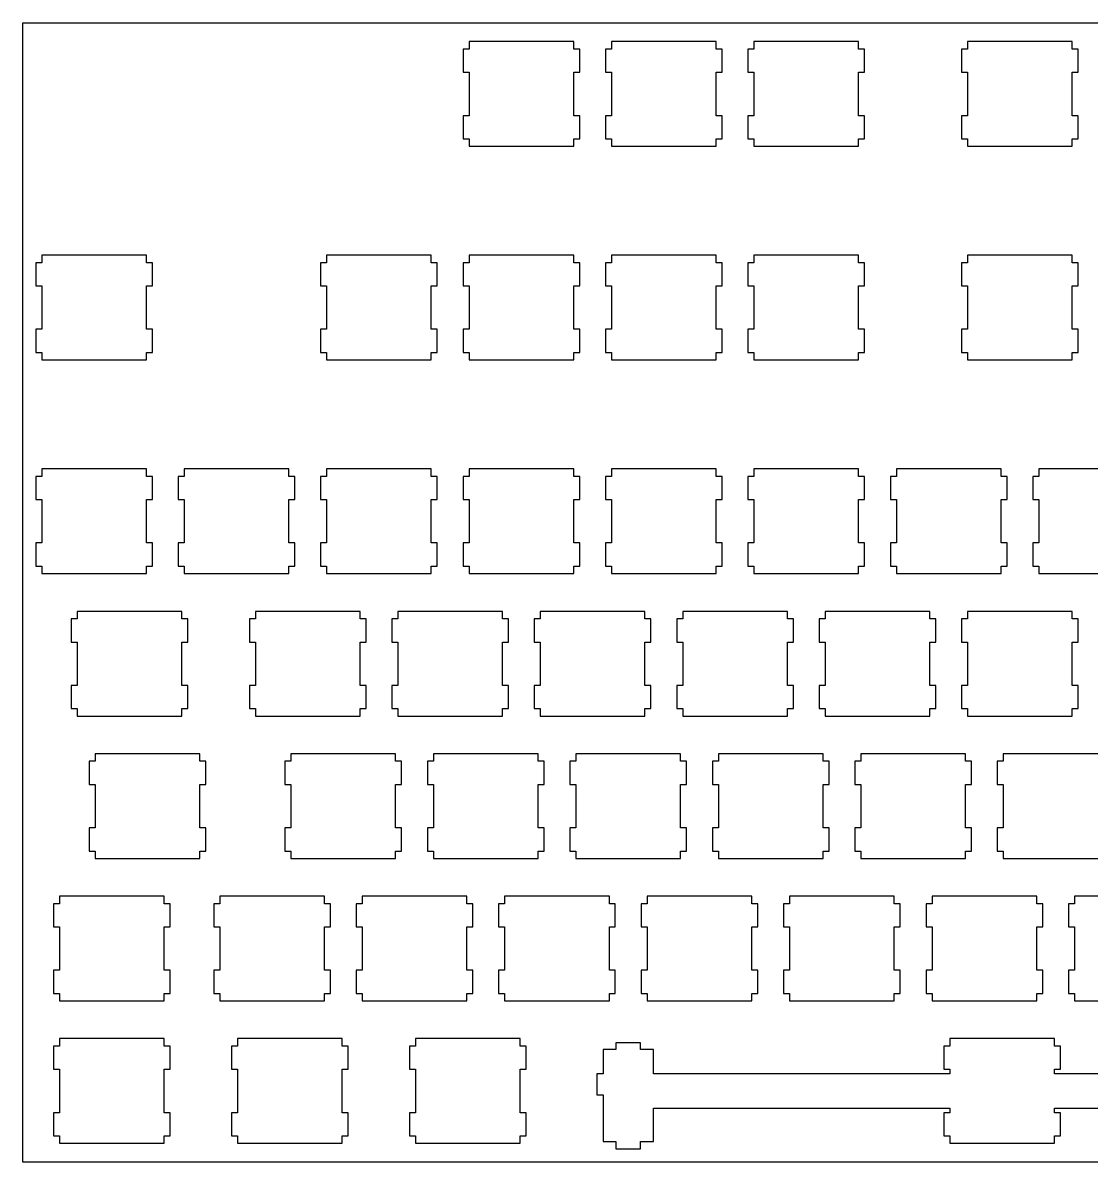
# Model space of a CAD drawing. Extents: x 0 to 429, y 0 to 153.
# Drawn here: x 0.1 to 143, y 0.3 to 152.7 of the extents above; entities that cross this region are included whole.
import ezdxf

# ---------------------------------------------------------------- set-up
doc = ezdxf.new("R2010")
doc.units = 0
doc.layers.get('0').update_dxf_attribs({"linetype": 'CONTINUOUS'})

msp = doc.modelspace()

# ---------------------------------------------------------------- linework, layer by layer
at = {"color": 0}
for p, q in [((0.09508, 152.658), (428.72, 152.658)), ((0.09508, 0.25769), (0.09508, 152.658)), ((59.7697, 150.133), (59.7697, 149.133)), ((73.769, 150.133), (59.7697, 150.133)), ((73.769, 149.133), (73.769, 150.133)), ((78.8197, 150.133), (78.8197, 149.133)), ((92.819, 150.133), (78.8197, 150.133)), ((92.819, 149.133), (92.819, 150.133)), ((97.8697, 150.133), (97.8697, 149.133)), ((111.869, 150.133), (97.8697, 150.133)), ((111.869, 149.133), (111.869, 150.133)), ((126.445, 150.133), (126.445, 149.133)), ((140.444, 150.133), (126.445, 150.133)), ((140.444, 149.133), (140.444, 150.133)), ((59.7697, 149.133), (58.9689, 149.133)), ((58.9689, 149.133), (58.9689, 146.033)), ((74.5698, 149.133), (73.769, 149.133)), ((74.5698, 146.033), (74.5698, 149.133)), ((78.8197, 149.133), (78.0189, 149.133)), ((78.0189, 149.133), (78.0189, 146.033)), ((93.6198, 149.133), (92.819, 149.133)), ((93.6198, 146.033), (93.6198, 149.133)), ((97.8697, 149.133), (97.0689, 149.133)), ((97.0689, 149.133), (97.0689, 146.033)), ((112.67, 149.133), (111.869, 149.133)), ((112.67, 146.033), (112.67, 149.133)), ((126.445, 149.133), (125.644, 149.133)), ((125.644, 149.133), (125.644, 146.033)), ((141.245, 149.133), (140.444, 149.133)), ((141.245, 146.033), (141.245, 149.133)), ((58.9689, 146.033), (59.7697, 146.033)), ((59.7697, 146.033), (59.7697, 140.233)), ((73.769, 140.233), (73.769, 146.033)), ((73.769, 146.033), (74.5698, 146.033)), ((78.0189, 146.033), (78.8197, 146.033)), ((78.8197, 146.033), (78.8197, 140.233)), ((92.819, 140.233), (92.819, 146.033)), ((92.819, 146.033), (93.6198, 146.033)), ((97.0689, 146.033), (97.8697, 146.033)), ((97.8697, 146.033), (97.8697, 140.233)), ((111.869, 140.233), (111.869, 146.033)), ((111.869, 146.033), (112.67, 146.033)), ((125.644, 146.033), (126.445, 146.033)), ((126.445, 146.033), (126.445, 140.233)), ((140.444, 140.233), (140.444, 146.033)), ((140.444, 146.033), (141.245, 146.033)), ((59.7697, 140.233), (58.9689, 140.233)), ((58.9689, 140.233), (58.9689, 137.133)), ((74.5698, 140.233), (73.769, 140.233)), ((74.5698, 137.133), (74.5698, 140.233)), ((78.8197, 140.233), (78.0189, 140.233)), ((78.0189, 140.233), (78.0189, 137.133)), ((93.6198, 140.233), (92.819, 140.233)), ((93.6198, 137.133), (93.6198, 140.233)), ((97.8697, 140.233), (97.0689, 140.233)), ((97.0689, 140.233), (97.0689, 137.133)), ((112.67, 140.233), (111.869, 140.233)), ((112.67, 137.133), (112.67, 140.233)), ((126.445, 140.233), (125.644, 140.233)), ((125.644, 140.233), (125.644, 137.133)), ((141.245, 140.233), (140.444, 140.233)), ((141.245, 137.133), (141.245, 140.233)), ((58.9689, 137.133), (59.7697, 137.133)), ((59.7697, 137.133), (59.7697, 136.134)), ((59.7697, 136.134), (73.769, 136.134)), ((73.769, 136.134), (73.769, 137.133)), ((73.769, 137.133), (74.5698, 137.133)), ((78.0189, 137.133), (78.8197, 137.133)), ((78.8197, 137.133), (78.8197, 136.134)), ((78.8197, 136.134), (92.819, 136.134)), ((92.819, 136.134), (92.819, 137.133)), ((92.819, 137.133), (93.6198, 137.133)), ((97.0689, 137.133), (97.8697, 137.133)), ((97.8697, 137.133), (97.8697, 136.134)), ((97.8697, 136.134), (111.869, 136.134)), ((111.869, 136.134), (111.869, 137.133)), ((111.869, 137.133), (112.67, 137.133)), ((125.644, 137.133), (126.445, 137.133)), ((126.445, 137.133), (126.445, 136.134)), ((126.445, 136.134), (140.444, 136.134)), ((140.444, 136.134), (140.444, 137.133)), ((140.444, 137.133), (141.245, 137.133)), ((2.61965, 120.558), (1.81901, 120.558)), ((1.81901, 120.558), (1.81901, 117.458)), ((2.61965, 121.558), (2.61965, 120.558)), ((16.6192, 121.558), (2.61965, 121.558)), ((16.6192, 120.558), (16.6192, 121.558)), ((17.4198, 120.558), (16.6192, 120.558)), ((17.4198, 117.458), (17.4198, 120.558)), ((40.7197, 120.558), (39.9189, 120.558)), ((39.9189, 120.558), (39.9189, 117.458)), ((40.7197, 121.558), (40.7197, 120.558)), ((54.719, 121.558), (40.7197, 121.558)), ((54.719, 120.558), (54.719, 121.558)), ((55.5198, 120.558), (54.719, 120.558)), ((55.5198, 117.458), (55.5198, 120.558)), ((59.7697, 120.558), (58.9689, 120.558)), ((58.9689, 120.558), (58.9689, 117.458)), ((59.7697, 121.558), (59.7697, 120.558)), ((73.769, 121.558), (59.7697, 121.558)), ((73.769, 120.558), (73.769, 121.558)), ((74.5698, 120.558), (73.769, 120.558)), ((74.5698, 117.458), (74.5698, 120.558)), ((78.8197, 120.558), (78.0189, 120.558)), ((78.0189, 120.558), (78.0189, 117.458)), ((78.8197, 121.558), (78.8197, 120.558)), ((92.819, 121.558), (78.8197, 121.558)), ((92.819, 120.558), (92.819, 121.558)), ((93.6184, 120.558), (92.819, 120.558)), ((93.6184, 117.458), (93.6184, 120.558)), ((97.8683, 120.558), (97.0689, 120.558)), ((97.0689, 120.558), (97.0689, 117.458)), ((97.8683, 121.558), (97.8683, 120.558)), ((111.869, 121.558), (97.8683, 121.558)), ((111.869, 120.558), (111.869, 121.558)), ((112.668, 120.558), (111.869, 120.558)), ((112.668, 117.458), (112.668, 120.558)), ((126.445, 120.558), (125.644, 120.558)), ((125.644, 120.558), (125.644, 117.458)), ((126.445, 121.558), (126.445, 120.558)), ((140.444, 121.558), (126.445, 121.558)), ((140.444, 120.558), (140.444, 121.558)), ((141.245, 120.558), (140.444, 120.558)), ((141.245, 117.458), (141.245, 120.558)), ((1.81901, 117.458), (2.61965, 117.458)), ((2.61965, 117.458), (2.61965, 111.658)), ((16.6192, 111.658), (16.6192, 117.458)), ((16.6192, 117.458), (17.4198, 117.458)), ((39.9189, 117.458), (40.7197, 117.458)), ((40.7197, 117.458), (40.7197, 111.658)), ((54.719, 111.658), (54.719, 117.458)), ((54.719, 117.458), (55.5198, 117.458)), ((58.9689, 117.458), (59.7697, 117.458)), ((59.7697, 117.458), (59.7697, 111.658)), ((73.769, 111.658), (73.769, 117.458)), ((73.769, 117.458), (74.5698, 117.458)), ((78.0189, 117.458), (78.8197, 117.458)), ((78.8197, 117.458), (78.8197, 111.658)), ((92.819, 111.658), (92.819, 117.458)), ((92.819, 117.458), (93.6184, 117.458)), ((97.0689, 117.458), (97.8683, 117.458)), ((97.8683, 117.458), (97.8683, 111.658)), ((111.869, 111.658), (111.869, 117.458)), ((111.869, 117.458), (112.668, 117.458)), ((125.644, 117.458), (126.445, 117.458)), ((126.445, 117.458), (126.445, 111.658)), ((140.444, 111.658), (140.444, 117.458)), ((140.444, 117.458), (141.245, 117.458)), ((2.61965, 111.658), (1.81901, 111.658)), ((1.81901, 111.658), (1.81901, 108.558)), ((17.4198, 111.658), (16.6192, 111.658)), ((17.4198, 108.558), (17.4198, 111.658)), ((40.7197, 111.658), (39.9189, 111.658)), ((39.9189, 111.658), (39.9189, 108.558)), ((55.5198, 111.658), (54.719, 111.658)), ((55.5198, 108.558), (55.5198, 111.658)), ((59.7697, 111.658), (58.9689, 111.658)), ((58.9689, 111.658), (58.9689, 108.558)), ((74.5698, 111.658), (73.769, 111.658)), ((74.5698, 108.558), (74.5698, 111.658)), ((78.8197, 111.658), (78.0189, 111.658)), ((78.0189, 111.658), (78.0189, 108.558)), ((93.6184, 111.658), (92.819, 111.658)), ((93.6184, 108.558), (93.6184, 111.658)), ((97.8683, 111.658), (97.0689, 111.658)), ((97.0689, 111.658), (97.0689, 108.558)), ((112.668, 111.658), (111.869, 111.658)), ((112.668, 108.558), (112.668, 111.658)), ((126.445, 111.658), (125.644, 111.658)), ((125.644, 111.658), (125.644, 108.558)), ((141.245, 111.658), (140.444, 111.658)), ((141.245, 108.558), (141.245, 111.658)), ((1.81901, 108.558), (2.61965, 108.558)), ((2.61965, 108.558), (2.61965, 107.559)), ((16.6192, 107.559), (16.6192, 108.558)), ((16.6192, 108.558), (17.4198, 108.558)), ((39.9189, 108.558), (40.7197, 108.558)), ((40.7197, 108.558), (40.7197, 107.559)), ((54.719, 107.559), (54.719, 108.558)), ((54.719, 108.558), (55.5198, 108.558)), ((58.9689, 108.558), (59.7697, 108.558)), ((59.7697, 108.558), (59.7697, 107.559)), ((73.769, 107.559), (73.769, 108.558)), ((73.769, 108.558), (74.5698, 108.558)), ((78.0189, 108.558), (78.8197, 108.558)), ((78.8197, 108.558), (78.8197, 107.559)), ((92.819, 107.559), (92.819, 108.558)), ((92.819, 108.558), (93.6184, 108.558)), ((97.0689, 108.558), (97.8683, 108.558)), ((97.8683, 108.558), (97.8683, 107.559)), ((111.869, 107.559), (111.869, 108.558)), ((111.869, 108.558), (112.668, 108.558)), ((125.644, 108.558), (126.445, 108.558)), ((126.445, 108.558), (126.445, 107.559)), ((140.444, 107.559), (140.444, 108.558)), ((140.444, 108.558), (141.245, 108.558)), ((2.61965, 107.559), (16.6192, 107.559)), ((40.7197, 107.559), (54.719, 107.559)), ((59.7697, 107.559), (73.769, 107.559)), ((78.8197, 107.559), (92.819, 107.559)), ((97.8683, 107.559), (111.869, 107.559)), ((126.445, 107.559), (140.444, 107.559)), ((2.61965, 92.9831), (2.61965, 91.9826)), ((16.6192, 92.9831), (2.61965, 92.9831)), ((16.6192, 91.9826), (16.6192, 92.9831)), ((21.6697, 92.9831), (21.6697, 91.9826)), ((35.669, 92.9831), (21.6697, 92.9831)), ((35.669, 91.9826), (35.669, 92.9831)), ((40.7197, 92.9831), (40.7197, 91.9826)), ((54.719, 92.9831), (40.7197, 92.9831)), ((54.719, 91.9826), (54.719, 92.9831)), ((59.7697, 92.9831), (59.7697, 91.9826)), ((73.769, 92.9831), (59.7697, 92.9831)), ((73.769, 91.9826), (73.769, 92.9831)), ((78.8197, 92.9831), (78.8197, 91.9826)), ((92.819, 92.9831), (78.8197, 92.9831)), ((92.819, 91.9826), (92.819, 92.9831)), ((97.8683, 92.9831), (97.8683, 91.9826)), ((111.869, 92.9831), (97.8683, 92.9831)), ((111.869, 91.9826), (111.869, 92.9831)), ((116.918, 92.9831), (116.918, 91.9826)), ((130.919, 92.9831), (116.918, 92.9831)), ((130.919, 91.9826), (130.919, 92.9831)), ((135.97, 92.9831), (135.97, 91.9826)), ((149.969, 92.9831), (135.97, 92.9831)), ((2.61965, 91.9826), (1.81901, 91.9826)), ((1.81901, 91.9826), (1.81901, 88.8834)), ((17.4198, 91.9826), (16.6192, 91.9826)), ((17.4198, 88.8834), (17.4198, 91.9826)), ((21.6697, 91.9826), (20.869, 91.9826)), ((20.869, 91.9826), (20.869, 88.8834)), ((36.4698, 91.9826), (35.669, 91.9826)), ((36.4698, 88.8834), (36.4698, 91.9826)), ((40.7197, 91.9826), (39.9189, 91.9826)), ((39.9189, 91.9826), (39.9189, 88.8834)), ((55.5198, 91.9826), (54.719, 91.9826)), ((55.5198, 88.8834), (55.5198, 91.9826)), ((59.7697, 91.9826), (58.9689, 91.9826)), ((58.9689, 91.9826), (58.9689, 88.8834)), ((74.5698, 91.9826), (73.769, 91.9826)), ((74.5698, 88.8834), (74.5698, 91.9826)), ((78.8197, 91.9826), (78.0189, 91.9826)), ((78.0189, 91.9826), (78.0189, 88.8834)), ((93.6184, 91.9826), (92.819, 91.9826)), ((93.6184, 88.8834), (93.6184, 91.9826)), ((97.8683, 91.9826), (97.0689, 91.9826)), ((97.0689, 91.9826), (97.0689, 88.8834)), ((112.668, 91.9826), (111.869, 91.9826)), ((112.668, 88.8834), (112.668, 91.9826)), ((116.918, 91.9826), (116.119, 91.9826)), ((116.119, 91.9826), (116.119, 88.8834)), ((131.72, 91.9826), (130.919, 91.9826)), ((131.72, 88.8834), (131.72, 91.9826)), ((135.97, 91.9826), (135.169, 91.9826)), ((135.169, 91.9826), (135.169, 88.8834)), ((1.81901, 88.8834), (2.61965, 88.8834)), ((2.61965, 88.8834), (2.61965, 83.0834)), ((16.6192, 83.0834), (16.6192, 88.8834)), ((16.6192, 88.8834), (17.4198, 88.8834)), ((20.869, 88.8834), (21.6697, 88.8834)), ((21.6697, 88.8834), (21.6697, 83.0834)), ((35.669, 83.0834), (35.669, 88.8834)), ((35.669, 88.8834), (36.4698, 88.8834)), ((39.9189, 88.8834), (40.7197, 88.8834)), ((40.7197, 88.8834), (40.7197, 83.0834)), ((54.719, 83.0834), (54.719, 88.8834)), ((54.719, 88.8834), (55.5198, 88.8834)), ((58.9689, 88.8834), (59.7697, 88.8834)), ((59.7697, 88.8834), (59.7697, 83.0834)), ((73.769, 83.0834), (73.769, 88.8834)), ((73.769, 88.8834), (74.5698, 88.8834)), ((78.0189, 88.8834), (78.8197, 88.8834)), ((78.8197, 88.8834), (78.8197, 83.0834)), ((92.819, 83.0834), (92.819, 88.8834)), ((92.819, 88.8834), (93.6184, 88.8834)), ((97.0689, 88.8834), (97.8683, 88.8834)), ((97.8683, 88.8834), (97.8683, 83.0834)), ((111.869, 83.0834), (111.869, 88.8834)), ((111.869, 88.8834), (112.668, 88.8834)), ((116.119, 88.8834), (116.918, 88.8834)), ((116.918, 88.8834), (116.918, 83.0834)), ((130.919, 83.0834), (130.919, 88.8834)), ((130.919, 88.8834), (131.72, 88.8834)), ((135.169, 88.8834), (135.97, 88.8834)), ((135.97, 88.8834), (135.97, 83.0834)), ((2.61965, 83.0834), (1.81901, 83.0834)), ((1.81901, 83.0834), (1.81901, 79.9828)), ((17.4198, 83.0834), (16.6192, 83.0834)), ((17.4198, 79.9828), (17.4198, 83.0834)), ((21.6697, 83.0834), (20.869, 83.0834)), ((20.869, 83.0834), (20.869, 79.9828)), ((36.4698, 83.0834), (35.669, 83.0834)), ((36.4698, 79.9828), (36.4698, 83.0834)), ((40.7197, 83.0834), (39.9189, 83.0834)), ((39.9189, 83.0834), (39.9189, 79.9828)), ((55.5198, 83.0834), (54.719, 83.0834)), ((55.5198, 79.9828), (55.5198, 83.0834)), ((59.7697, 83.0834), (58.9689, 83.0834)), ((58.9689, 83.0834), (58.9689, 79.9828)), ((74.5698, 83.0834), (73.769, 83.0834)), ((74.5698, 79.9828), (74.5698, 83.0834)), ((78.8197, 83.0834), (78.0189, 83.0834)), ((78.0189, 83.0834), (78.0189, 79.9828)), ((93.6184, 83.0834), (92.819, 83.0834)), ((93.6184, 79.9828), (93.6184, 83.0834)), ((97.8683, 83.0834), (97.0689, 83.0834)), ((97.0689, 83.0834), (97.0689, 79.9828)), ((112.668, 83.0834), (111.869, 83.0834)), ((112.668, 79.9828), (112.668, 83.0834)), ((116.918, 83.0834), (116.119, 83.0834)), ((116.119, 83.0834), (116.119, 79.9828)), ((131.72, 83.0834), (130.919, 83.0834)), ((131.72, 79.9828), (131.72, 83.0834)), ((135.97, 83.0834), (135.169, 83.0834)), ((135.169, 83.0834), (135.169, 79.9828)), ((1.81901, 79.9828), (2.61965, 79.9828)), ((2.61965, 79.9828), (2.61965, 78.9838)), ((16.6192, 78.9838), (16.6192, 79.9828)), ((16.6192, 79.9828), (17.4198, 79.9828)), ((20.869, 79.9828), (21.6697, 79.9828)), ((21.6697, 79.9828), (21.6697, 78.9838)), ((35.669, 78.9838), (35.669, 79.9828)), ((35.669, 79.9828), (36.4698, 79.9828)), ((39.9189, 79.9828), (40.7197, 79.9828)), ((40.7197, 79.9828), (40.7197, 78.9838)), ((54.719, 78.9838), (54.719, 79.9828)), ((54.719, 79.9828), (55.5198, 79.9828)), ((58.9689, 79.9828), (59.7697, 79.9828)), ((59.7697, 79.9828), (59.7697, 78.9838)), ((73.769, 78.9838), (73.769, 79.9828)), ((73.769, 79.9828), (74.5698, 79.9828)), ((78.0189, 79.9828), (78.8197, 79.9828)), ((78.8197, 79.9828), (78.8197, 78.9838)), ((92.819, 78.9838), (92.819, 79.9828)), ((92.819, 79.9828), (93.6184, 79.9828)), ((97.0689, 79.9828), (97.8683, 79.9828)), ((97.8683, 79.9828), (97.8683, 78.9838)), ((111.869, 78.9838), (111.869, 79.9828)), ((111.869, 79.9828), (112.668, 79.9828)), ((116.119, 79.9828), (116.918, 79.9828)), ((116.918, 79.9828), (116.918, 78.9838)), ((130.919, 78.9838), (130.919, 79.9828)), ((130.919, 79.9828), (131.72, 79.9828)), ((135.169, 79.9828), (135.97, 79.9828)), ((135.97, 79.9828), (135.97, 78.9838)), ((2.61965, 78.9838), (16.6192, 78.9838)), ((21.6697, 78.9838), (35.669, 78.9838)), ((40.7197, 78.9838), (54.719, 78.9838)), ((59.7697, 78.9838), (73.769, 78.9838)), ((78.8197, 78.9838), (92.819, 78.9838)), ((97.8683, 78.9838), (111.869, 78.9838)), ((116.918, 78.9838), (130.919, 78.9838)), ((135.97, 78.9838), (149.969, 78.9838)), ((7.38216, 73.9331), (7.38216, 72.9326)), ((21.3817, 73.9331), (7.38216, 73.9331)), ((21.3817, 72.9326), (21.3817, 73.9331)), ((31.1947, 73.9331), (31.1947, 72.9326)), ((45.194, 73.9331), (31.1947, 73.9331)), ((45.194, 72.9326), (45.194, 73.9331)), ((50.2447, 73.9331), (50.2447, 72.9326)), ((64.244, 73.9331), (50.2447, 73.9331)), ((64.244, 72.9326), (64.244, 73.9331)), ((69.2947, 73.9331), (69.2947, 72.9326)), ((83.294, 73.9331), (69.2947, 73.9331)), ((83.294, 72.9326), (83.294, 73.9331)), ((88.3447, 73.9331), (88.3447, 72.9326)), ((102.344, 73.9331), (88.3447, 73.9331)), ((102.344, 72.9326), (102.344, 73.9331)), ((107.395, 73.9331), (107.395, 72.9326)), ((121.394, 73.9331), (107.395, 73.9331)), ((121.394, 72.9326), (121.394, 73.9331)), ((126.445, 73.9331), (126.445, 72.9326)), ((140.444, 73.9331), (126.445, 73.9331)), ((140.444, 72.9326), (140.444, 73.9331)), ((7.38216, 72.9326), (6.58153, 72.9326)), ((6.58153, 72.9326), (6.58153, 69.8334)), ((22.1809, 72.9326), (21.3817, 72.9326)), ((22.1809, 69.8334), (22.1809, 72.9326)), ((31.1947, 72.9326), (30.394, 72.9326)), ((30.394, 72.9326), (30.394, 69.8334)), ((45.9948, 72.9326), (45.194, 72.9326)), ((45.9948, 69.8334), (45.9948, 72.9326)), ((50.2447, 72.9326), (49.4439, 72.9326)), ((49.4439, 72.9326), (49.4439, 69.8334)), ((65.0448, 72.9326), (64.244, 72.9326)), ((65.0448, 69.8334), (65.0448, 72.9326)), ((69.2947, 72.9326), (68.4939, 72.9326)), ((68.4939, 72.9326), (68.4939, 69.8334)), ((84.0948, 72.9326), (83.294, 72.9326)), ((84.0948, 69.8334), (84.0948, 72.9326)), ((88.3447, 72.9326), (87.5439, 72.9326)), ((87.5439, 72.9326), (87.5439, 69.8334)), ((103.145, 72.9326), (102.344, 72.9326)), ((103.145, 69.8334), (103.145, 72.9326)), ((107.395, 72.9326), (106.594, 72.9326)), ((106.594, 72.9326), (106.594, 69.8334)), ((122.195, 72.9326), (121.394, 72.9326)), ((122.195, 69.8334), (122.195, 72.9326)), ((126.445, 72.9326), (125.644, 72.9326)), ((125.644, 72.9326), (125.644, 69.8334)), ((141.245, 72.9326), (140.444, 72.9326)), ((141.245, 69.8334), (141.245, 72.9326)), ((6.58153, 69.8334), (7.38216, 69.8334)), ((7.38216, 69.8334), (7.38216, 64.0334)), ((21.3817, 64.0334), (21.3817, 69.8334)), ((21.3817, 69.8334), (22.1809, 69.8334)), ((30.394, 69.8334), (31.1947, 69.8334)), ((31.1947, 69.8334), (31.1947, 64.0334)), ((45.194, 64.0334), (45.194, 69.8334)), ((45.194, 69.8334), (45.9948, 69.8334)), ((49.4439, 69.8334), (50.2447, 69.8334)), ((50.2447, 69.8334), (50.2447, 64.0334)), ((64.244, 64.0334), (64.244, 69.8334)), ((64.244, 69.8334), (65.0448, 69.8334)), ((68.4939, 69.8334), (69.2947, 69.8334)), ((69.2947, 69.8334), (69.2947, 64.0334)), ((83.294, 64.0334), (83.294, 69.8334)), ((83.294, 69.8334), (84.0948, 69.8334)), ((87.5439, 69.8334), (88.3447, 69.8334)), ((88.3447, 69.8334), (88.3447, 64.0334)), ((102.344, 64.0334), (102.344, 69.8334)), ((102.344, 69.8334), (103.145, 69.8334)), ((106.594, 69.8334), (107.395, 69.8334)), ((107.395, 69.8334), (107.395, 64.0334)), ((121.394, 64.0334), (121.394, 69.8334)), ((121.394, 69.8334), (122.195, 69.8334)), ((125.644, 69.8334), (126.445, 69.8334)), ((126.445, 69.8334), (126.445, 64.0334)), ((140.444, 64.0334), (140.444, 69.8334)), ((140.444, 69.8334), (141.245, 69.8334)), ((7.38216, 64.0334), (6.58153, 64.0334)), ((6.58153, 64.0334), (6.58153, 60.9328)), ((22.1809, 64.0334), (21.3817, 64.0334)), ((22.1809, 60.9328), (22.1809, 64.0334)), ((31.1947, 64.0334), (30.394, 64.0334)), ((30.394, 64.0334), (30.394, 60.9328)), ((45.9948, 64.0334), (45.194, 64.0334)), ((45.9948, 60.9328), (45.9948, 64.0334)), ((50.2447, 64.0334), (49.4439, 64.0334)), ((49.4439, 64.0334), (49.4439, 60.9328)), ((65.0448, 64.0334), (64.244, 64.0334)), ((65.0448, 60.9328), (65.0448, 64.0334)), ((69.2947, 64.0334), (68.4939, 64.0334)), ((68.4939, 64.0334), (68.4939, 60.9328)), ((84.0948, 64.0334), (83.294, 64.0334)), ((84.0948, 60.9328), (84.0948, 64.0334)), ((88.3447, 64.0334), (87.5439, 64.0334)), ((87.5439, 64.0334), (87.5439, 60.9328)), ((103.145, 64.0334), (102.344, 64.0334)), ((103.145, 60.9328), (103.145, 64.0334)), ((107.395, 64.0334), (106.594, 64.0334)), ((106.594, 64.0334), (106.594, 60.9328)), ((122.195, 64.0334), (121.394, 64.0334)), ((122.195, 60.9328), (122.195, 64.0334)), ((126.445, 64.0334), (125.644, 64.0334)), ((125.644, 64.0334), (125.644, 60.9328)), ((141.245, 64.0334), (140.444, 64.0334)), ((141.245, 60.9328), (141.245, 64.0334)), ((6.58153, 60.9328), (7.38216, 60.9328)), ((7.38216, 60.9328), (7.38216, 59.9338)), ((7.38216, 59.9338), (21.3817, 59.9338)), ((21.3817, 59.9338), (21.3817, 60.9328)), ((21.3817, 60.9328), (22.1809, 60.9328)), ((30.394, 60.9328), (31.1947, 60.9328)), ((31.1947, 60.9328), (31.1947, 59.9338)), ((31.1947, 59.9338), (45.194, 59.9338)), ((45.194, 59.9338), (45.194, 60.9328)), ((45.194, 60.9328), (45.9948, 60.9328)), ((49.4439, 60.9328), (50.2447, 60.9328)), ((50.2447, 60.9328), (50.2447, 59.9338)), ((50.2447, 59.9338), (64.244, 59.9338)), ((64.244, 59.9338), (64.244, 60.9328)), ((64.244, 60.9328), (65.0448, 60.9328)), ((68.4939, 60.9328), (69.2947, 60.9328)), ((69.2947, 60.9328), (69.2947, 59.9338)), ((69.2947, 59.9338), (83.294, 59.9338)), ((83.294, 59.9338), (83.294, 60.9328)), ((83.294, 60.9328), (84.0948, 60.9328)), ((87.5439, 60.9328), (88.3447, 60.9328)), ((88.3447, 60.9328), (88.3447, 59.9338)), ((88.3447, 59.9338), (102.344, 59.9338)), ((102.344, 59.9338), (102.344, 60.9328)), ((102.344, 60.9328), (103.145, 60.9328)), ((106.594, 60.9328), (107.395, 60.9328)), ((107.395, 60.9328), (107.395, 59.9338)), ((107.395, 59.9338), (121.394, 59.9338)), ((121.394, 59.9338), (121.394, 60.9328)), ((121.394, 60.9328), (122.195, 60.9328)), ((125.644, 60.9328), (126.445, 60.9328)), ((126.445, 60.9328), (126.445, 59.9338)), ((126.445, 59.9338), (140.444, 59.9338)), ((140.444, 59.9338), (140.444, 60.9328)), ((140.444, 60.9328), (141.245, 60.9328)), ((9.76203, 54.8831), (9.76203, 53.8826)), ((23.7629, 54.8831), (9.76203, 54.8831)), ((23.7629, 53.8826), (23.7629, 54.8831)), ((35.9572, 54.8831), (35.9572, 53.8826)), ((49.9565, 54.8831), (35.9572, 54.8831)), ((49.9565, 53.8826), (49.9565, 54.8831)), ((55.0072, 54.8831), (55.0072, 53.8826)), ((69.0065, 54.8831), (55.0072, 54.8831)), ((69.0065, 53.8826), (69.0065, 54.8831)), ((74.0572, 54.8831), (74.0572, 53.8826)), ((88.0565, 54.8831), (74.0572, 54.8831)), ((88.0565, 53.8826), (88.0565, 54.8831)), ((93.1072, 54.8831), (93.1072, 53.8826)), ((107.107, 54.8831), (93.1072, 54.8831)), ((107.107, 53.8826), (107.107, 54.8831)), ((112.157, 54.8831), (112.157, 53.8826)), ((126.157, 54.8831), (112.157, 54.8831)), ((126.157, 53.8826), (126.157, 54.8831)), ((131.207, 54.8831), (131.207, 53.8826)), ((145.207, 54.8831), (131.207, 54.8831)), ((9.76203, 53.8826), (8.96278, 53.8826)), ((8.96278, 53.8826), (8.96278, 50.7834)), ((24.5622, 53.8826), (23.7629, 53.8826)), ((24.5622, 50.7834), (24.5622, 53.8826)), ((35.9572, 53.8826), (35.1565, 53.8826)), ((35.1565, 53.8826), (35.1565, 50.7834)), ((50.7559, 53.8826), (49.9565, 53.8826)), ((50.7559, 50.7834), (50.7559, 53.8826)), ((55.0072, 53.8826), (54.2064, 53.8826)), ((54.2064, 53.8826), (54.2064, 50.7834)), ((69.8059, 53.8826), (69.0065, 53.8826)), ((69.8059, 50.7834), (69.8059, 53.8826)), ((74.0572, 53.8826), (73.2564, 53.8826)), ((73.2564, 53.8826), (73.2564, 50.7834)), ((88.8559, 53.8826), (88.0565, 53.8826)), ((88.8559, 50.7834), (88.8559, 53.8826)), ((93.1072, 53.8826), (92.3064, 53.8826)), ((92.3064, 53.8826), (92.3064, 50.7834)), ((107.906, 53.8826), (107.107, 53.8826)), ((107.906, 50.7834), (107.906, 53.8826)), ((112.157, 53.8826), (111.356, 53.8826)), ((111.356, 53.8826), (111.356, 50.7834)), ((126.956, 53.8826), (126.157, 53.8826)), ((126.956, 50.7834), (126.956, 53.8826)), ((131.207, 53.8826), (130.406, 53.8826)), ((130.406, 53.8826), (130.406, 50.7834)), ((8.96278, 50.7834), (9.76203, 50.7834)), ((9.76203, 50.7834), (9.76203, 44.9834)), ((23.7629, 44.9834), (23.7629, 50.7834)), ((23.7629, 50.7834), (24.5622, 50.7834)), ((35.1565, 50.7834), (35.9572, 50.7834)), ((35.9572, 50.7834), (35.9572, 44.9834)), ((49.9565, 44.9834), (49.9565, 50.7834)), ((49.9565, 50.7834), (50.7559, 50.7834)), ((54.2064, 50.7834), (55.0072, 50.7834)), ((55.0072, 50.7834), (55.0072, 44.9834)), ((69.0065, 44.9834), (69.0065, 50.7834)), ((69.0065, 50.7834), (69.8059, 50.7834)), ((73.2564, 50.7834), (74.0572, 50.7834)), ((74.0572, 50.7834), (74.0572, 44.9834)), ((88.0565, 44.9834), (88.0565, 50.7834)), ((88.0565, 50.7834), (88.8559, 50.7834)), ((92.3064, 50.7834), (93.1072, 50.7834)), ((93.1072, 50.7834), (93.1072, 44.9834)), ((107.107, 44.9834), (107.107, 50.7834)), ((107.107, 50.7834), (107.906, 50.7834)), ((111.356, 50.7834), (112.157, 50.7834)), ((112.157, 50.7834), (112.157, 44.9834)), ((126.157, 44.9834), (126.157, 50.7834)), ((126.157, 50.7834), (126.956, 50.7834)), ((130.406, 50.7834), (131.207, 50.7834)), ((131.207, 50.7834), (131.207, 44.9834)), ((9.76203, 44.9834), (8.96278, 44.9834)), ((8.96278, 44.9834), (8.96278, 41.8828)), ((24.5622, 44.9834), (23.7629, 44.9834)), ((24.5622, 41.8828), (24.5622, 44.9834)), ((35.9572, 44.9834), (35.1565, 44.9834)), ((35.1565, 44.9834), (35.1565, 41.8828)), ((50.7559, 44.9834), (49.9565, 44.9834)), ((50.7559, 41.8828), (50.7559, 44.9834)), ((55.0072, 44.9834), (54.2064, 44.9834)), ((54.2064, 44.9834), (54.2064, 41.8828)), ((69.8059, 44.9834), (69.0065, 44.9834)), ((69.8059, 41.8828), (69.8059, 44.9834)), ((74.0572, 44.9834), (73.2564, 44.9834)), ((73.2564, 44.9834), (73.2564, 41.8828)), ((88.8559, 44.9834), (88.0565, 44.9834)), ((88.8559, 41.8828), (88.8559, 44.9834)), ((93.1072, 44.9834), (92.3064, 44.9834)), ((92.3064, 44.9834), (92.3064, 41.8828)), ((107.906, 44.9834), (107.107, 44.9834)), ((107.906, 41.8828), (107.906, 44.9834)), ((112.157, 44.9834), (111.356, 44.9834)), ((111.356, 44.9834), (111.356, 41.8828)), ((126.956, 44.9834), (126.157, 44.9834)), ((126.956, 41.8828), (126.956, 44.9834)), ((131.207, 44.9834), (130.406, 44.9834)), ((130.406, 44.9834), (130.406, 41.8828)), ((8.96278, 41.8828), (9.76203, 41.8828)), ((9.76203, 41.8828), (9.76203, 40.8838)), ((23.7629, 40.8838), (23.7629, 41.8828)), ((23.7629, 41.8828), (24.5622, 41.8828)), ((35.1565, 41.8828), (35.9572, 41.8828)), ((35.9572, 41.8828), (35.9572, 40.8838)), ((49.9565, 40.8838), (49.9565, 41.8828)), ((49.9565, 41.8828), (50.7559, 41.8828)), ((54.2064, 41.8828), (55.0072, 41.8828)), ((55.0072, 41.8828), (55.0072, 40.8838)), ((69.0065, 40.8838), (69.0065, 41.8828)), ((69.0065, 41.8828), (69.8059, 41.8828)), ((73.2564, 41.8828), (74.0572, 41.8828)), ((74.0572, 41.8828), (74.0572, 40.8838)), ((88.0565, 40.8838), (88.0565, 41.8828)), ((88.0565, 41.8828), (88.8559, 41.8828)), ((92.3064, 41.8828), (93.1072, 41.8828)), ((93.1072, 41.8828), (93.1072, 40.8838)), ((107.107, 40.8838), (107.107, 41.8828)), ((107.107, 41.8828), (107.906, 41.8828)), ((111.356, 41.8828), (112.157, 41.8828)), ((112.157, 41.8828), (112.157, 40.8838)), ((126.157, 40.8838), (126.157, 41.8828)), ((126.157, 41.8828), (126.956, 41.8828)), ((130.406, 41.8828), (131.207, 41.8828)), ((131.207, 41.8828), (131.207, 40.8838)), ((9.76203, 40.8838), (23.7629, 40.8838)), ((35.9572, 40.8838), (49.9565, 40.8838)), ((55.0072, 40.8838), (69.0065, 40.8838)), ((74.0572, 40.8838), (88.0565, 40.8838)), ((93.1072, 40.8838), (107.107, 40.8838)), ((112.157, 40.8838), (126.157, 40.8838)), ((131.207, 40.8838), (145.207, 40.8838)), ((5.00091, 35.833), (5.00091, 34.8327)), ((19.0004, 35.833), (5.00091, 35.833)), ((19.0004, 34.8327), (19.0004, 35.833)), ((26.4322, 35.833), (26.4322, 34.8327)), ((40.4315, 35.833), (26.4322, 35.833)), ((40.4315, 34.8327), (40.4315, 35.833)), ((45.4822, 35.833), (45.4822, 34.8327)), ((59.4815, 35.833), (45.4822, 35.833)), ((59.4815, 34.8327), (59.4815, 35.833)), ((64.5322, 35.833), (64.5322, 34.8327)), ((78.5315, 35.833), (64.5322, 35.833)), ((78.5315, 34.8327), (78.5315, 35.833)), ((83.5822, 35.833), (83.5822, 34.8327)), ((97.5815, 35.833), (83.5822, 35.833)), ((97.5815, 34.8327), (97.5815, 35.833)), ((102.632, 35.833), (102.632, 34.8327)), ((116.632, 35.833), (102.632, 35.833)), ((116.632, 34.8327), (116.632, 35.833)), ((121.682, 35.833), (121.682, 34.8327)), ((135.682, 35.833), (121.682, 35.833)), ((135.682, 34.8327), (135.682, 35.833)), ((140.732, 35.833), (140.732, 34.8327)), ((154.732, 35.833), (140.732, 35.833)), ((5.00091, 34.8327), (4.20028, 34.8327)), ((4.20028, 34.8327), (4.20028, 31.7335)), ((19.801, 34.8327), (19.0004, 34.8327)), ((19.801, 31.7335), (19.801, 34.8327)), ((26.4322, 34.8327), (25.6315, 34.8327)), ((25.6315, 34.8327), (25.6315, 31.7335)), ((41.2309, 34.8327), (40.4315, 34.8327)), ((41.2309, 31.7335), (41.2309, 34.8327)), ((45.4822, 34.8327), (44.6814, 34.8327)), ((44.6814, 34.8327), (44.6814, 31.7335)), ((60.2809, 34.8327), (59.4815, 34.8327)), ((60.2809, 31.7335), (60.2809, 34.8327)), ((64.5322, 34.8327), (63.7314, 34.8327)), ((63.7314, 34.8327), (63.7314, 31.7335)), ((79.3309, 34.8327), (78.5315, 34.8327)), ((79.3309, 31.7335), (79.3309, 34.8327)), ((83.5822, 34.8327), (82.7814, 34.8327)), ((82.7814, 34.8327), (82.7814, 31.7335)), ((98.3809, 34.8327), (97.5815, 34.8327)), ((98.3809, 31.7335), (98.3809, 34.8327)), ((102.632, 34.8327), (101.831, 34.8327)), ((101.831, 34.8327), (101.831, 31.7335)), ((117.431, 34.8327), (116.632, 34.8327)), ((117.431, 31.7335), (117.431, 34.8327)), ((121.682, 34.8327), (120.881, 34.8327)), ((120.881, 34.8327), (120.881, 31.7335)), ((136.481, 34.8327), (135.682, 34.8327)), ((136.481, 31.7335), (136.481, 34.8327)), ((140.732, 34.8327), (139.931, 34.8327)), ((139.931, 34.8327), (139.931, 31.7335)), ((4.20028, 31.7335), (5.00091, 31.7335)), ((5.00091, 31.7335), (5.00091, 25.9333)), ((19.0004, 25.9333), (19.0004, 31.7335)), ((19.0004, 31.7335), (19.801, 31.7335)), ((25.6315, 31.7335), (26.4322, 31.7335)), ((26.4322, 31.7335), (26.4322, 25.9333)), ((40.4315, 25.9333), (40.4315, 31.7335)), ((40.4315, 31.7335), (41.2309, 31.7335)), ((44.6814, 31.7335), (45.4822, 31.7335)), ((45.4822, 31.7335), (45.4822, 25.9333)), ((59.4815, 25.9333), (59.4815, 31.7335)), ((59.4815, 31.7335), (60.2809, 31.7335)), ((63.7314, 31.7335), (64.5322, 31.7335)), ((64.5322, 31.7335), (64.5322, 25.9333)), ((78.5315, 25.9333), (78.5315, 31.7335)), ((78.5315, 31.7335), (79.3309, 31.7335)), ((82.7814, 31.7335), (83.5822, 31.7335)), ((83.5822, 31.7335), (83.5822, 25.9333)), ((97.5815, 25.9333), (97.5815, 31.7335)), ((97.5815, 31.7335), (98.3809, 31.7335)), ((101.831, 31.7335), (102.632, 31.7335)), ((102.632, 31.7335), (102.632, 25.9333)), ((116.632, 25.9333), (116.632, 31.7335)), ((116.632, 31.7335), (117.431, 31.7335)), ((120.881, 31.7335), (121.682, 31.7335)), ((121.682, 31.7335), (121.682, 25.9333)), ((135.682, 25.9333), (135.682, 31.7335)), ((135.682, 31.7335), (136.481, 31.7335)), ((139.931, 31.7335), (140.732, 31.7335)), ((140.732, 31.7335), (140.732, 25.9333)), ((5.00091, 25.9333), (4.20028, 25.9333)), ((4.20028, 25.9333), (4.20028, 22.8327)), ((19.801, 25.9333), (19.0004, 25.9333)), ((19.801, 22.8327), (19.801, 25.9333)), ((26.4322, 25.9333), (25.6315, 25.9333)), ((25.6315, 25.9333), (25.6315, 22.8327)), ((41.2309, 25.9333), (40.4315, 25.9333)), ((41.2309, 22.8327), (41.2309, 25.9333)), ((45.4822, 25.9333), (44.6814, 25.9333)), ((44.6814, 25.9333), (44.6814, 22.8327)), ((60.2809, 25.9333), (59.4815, 25.9333)), ((60.2809, 22.8327), (60.2809, 25.9333)), ((64.5322, 25.9333), (63.7314, 25.9333)), ((63.7314, 25.9333), (63.7314, 22.8327)), ((79.3309, 25.9333), (78.5315, 25.9333)), ((79.3309, 22.8327), (79.3309, 25.9333)), ((83.5822, 25.9333), (82.7814, 25.9333)), ((82.7814, 25.9333), (82.7814, 22.8327)), ((98.3809, 25.9333), (97.5815, 25.9333)), ((98.3809, 22.8327), (98.3809, 25.9333)), ((102.632, 25.9333), (101.831, 25.9333)), ((101.831, 25.9333), (101.831, 22.8327)), ((117.431, 25.9333), (116.632, 25.9333)), ((117.431, 22.8327), (117.431, 25.9333)), ((121.682, 25.9333), (120.881, 25.9333)), ((120.881, 25.9333), (120.881, 22.8327)), ((136.481, 25.9333), (135.682, 25.9333)), ((136.481, 22.8327), (136.481, 25.9333)), ((140.732, 25.9333), (139.931, 25.9333)), ((139.931, 25.9333), (139.931, 22.8327)), ((4.20028, 22.8327), (5.00091, 22.8327)), ((5.00091, 22.8327), (5.00091, 21.8336)), ((5.00091, 21.8336), (19.0004, 21.8336)), ((19.0004, 21.8336), (19.0004, 22.8327)), ((19.0004, 22.8327), (19.801, 22.8327)), ((25.6315, 22.8327), (26.4322, 22.8327)), ((26.4322, 22.8327), (26.4322, 21.8336)), ((26.4322, 21.8336), (40.4315, 21.8336)), ((40.4315, 21.8336), (40.4315, 22.8327)), ((40.4315, 22.8327), (41.2309, 22.8327)), ((44.6814, 22.8327), (45.4822, 22.8327)), ((45.4822, 22.8327), (45.4822, 21.8336)), ((45.4822, 21.8336), (59.4815, 21.8336)), ((59.4815, 21.8336), (59.4815, 22.8327)), ((59.4815, 22.8327), (60.2809, 22.8327)), ((63.7314, 22.8327), (64.5322, 22.8327)), ((64.5322, 22.8327), (64.5322, 21.8336)), ((64.5322, 21.8336), (78.5315, 21.8336)), ((78.5315, 21.8336), (78.5315, 22.8327)), ((78.5315, 22.8327), (79.3309, 22.8327)), ((82.7814, 22.8327), (83.5822, 22.8327)), ((83.5822, 22.8327), (83.5822, 21.8336)), ((83.5822, 21.8336), (97.5815, 21.8336)), ((97.5815, 21.8336), (97.5815, 22.8327)), ((97.5815, 22.8327), (98.3809, 22.8327)), ((101.831, 22.8327), (102.632, 22.8327)), ((102.632, 22.8327), (102.632, 21.8336)), ((102.632, 21.8336), (116.632, 21.8336)), ((116.632, 21.8336), (116.632, 22.8327)), ((116.632, 22.8327), (117.431, 22.8327)), ((120.881, 22.8327), (121.682, 22.8327)), ((121.682, 22.8327), (121.682, 21.8336)), ((121.682, 21.8336), (135.682, 21.8336)), ((135.682, 21.8336), (135.682, 22.8327)), ((135.682, 22.8327), (136.481, 22.8327)), ((139.931, 22.8327), (140.732, 22.8327)), ((140.732, 22.8327), (140.732, 21.8336)), ((140.732, 21.8336), (154.732, 21.8336)), ((5.00091, 16.7831), (5.00091, 15.7827)), ((19.0004, 16.7831), (5.00091, 16.7831)), ((19.0004, 15.7827), (19.0004, 16.7831)), ((28.812, 16.7831), (28.812, 15.7827)), ((42.8128, 16.7831), (28.812, 16.7831)), ((42.8128, 15.7827), (42.8128, 16.7831)), ((52.626, 16.7831), (52.626, 15.7827)), ((66.6253, 16.7831), (52.626, 16.7831)), ((66.6253, 15.7827), (66.6253, 16.7831)), ((124.062, 16.7831), (124.062, 15.7827)), ((138.063, 16.7831), (124.062, 16.7831)), ((138.063, 15.7827), (138.063, 16.7831)), ((5.00091, 15.7827), (4.20028, 15.7827)), ((4.20028, 15.7827), (4.20028, 12.6835)), ((19.801, 15.7827), (19.0004, 15.7827)), ((19.801, 12.6835), (19.801, 15.7827)), ((28.812, 15.7827), (28.0128, 15.7827)), ((28.0128, 15.7827), (28.0128, 12.6835)), ((43.6122, 15.7827), (42.8128, 15.7827)), ((43.6122, 12.6835), (43.6122, 15.7827)), ((52.626, 15.7827), (51.8252, 15.7827)), ((51.8252, 15.7827), (51.8252, 12.6835)), ((67.4261, 15.7827), (66.6253, 15.7827)), ((67.4261, 12.6835), (67.4261, 15.7827)), ((79.412, 15.3128), (77.687, 15.3128)), ((77.687, 15.3128), (77.687, 12.0826)), ((82.7126, 16.2333), (79.412, 16.2333)), ((79.412, 16.2333), (79.412, 15.3128)), ((82.7126, 15.3128), (82.7126, 16.2333)), ((84.4381, 15.3128), (82.7126, 15.3128)), ((84.4381, 12.0826), (84.4381, 15.3128)), ((124.062, 15.7827), (123.263, 15.7827)), ((123.263, 15.7827), (123.263, 12.6835)), ((138.862, 15.7827), (138.063, 15.7827)), ((138.862, 12.6835), (138.862, 15.7827)), ((4.20028, 12.6835), (5.00091, 12.6835)), ((5.00091, 12.6835), (5.00091, 6.88329)), ((19.0004, 6.88329), (19.0004, 12.6835)), ((19.0004, 12.6835), (19.801, 12.6835)), ((28.0128, 12.6835), (28.812, 12.6835)), ((28.812, 12.6835), (28.812, 6.88329)), ((42.8128, 6.88329), (42.8128, 12.6835)), ((42.8128, 12.6835), (43.6122, 12.6835)), ((51.8252, 12.6835), (52.626, 12.6835)), ((52.626, 12.6835), (52.626, 6.88329)), ((66.6253, 6.88329), (66.6253, 12.6835)), ((66.6253, 12.6835), (67.4261, 12.6835)), ((123.263, 12.6835), (124.062, 12.6835)), ((124.062, 12.6835), (124.062, 12.0826)), ((138.063, 12.0826), (138.063, 12.6835)), ((138.063, 12.6835), (138.862, 12.6835)), ((77.687, 12.0826), (76.8629, 12.0826)), ((76.8629, 12.0826), (76.8629, 9.28384)), ((124.062, 12.0826), (84.4381, 12.0826)), ((177.687, 12.0826), (138.063, 12.0826)), ((76.8629, 9.28384), (77.687, 9.28384)), ((77.687, 9.28384), (77.687, 3.01377)), ((5.00091, 6.88329), (4.20028, 6.88329)), ((4.20028, 6.88329), (4.20028, 3.78273)), ((19.801, 6.88329), (19.0004, 6.88329)), ((19.801, 3.78273), (19.801, 6.88329)), ((28.812, 6.88329), (28.0128, 6.88329)), ((28.0128, 6.88329), (28.0128, 3.78273)), ((43.6122, 6.88329), (42.8128, 6.88329)), ((43.6122, 3.78273), (43.6122, 6.88329)), ((52.626, 6.88329), (51.8252, 6.88329)), ((51.8252, 6.88329), (51.8252, 3.78273)), ((67.4261, 6.88329), (66.6253, 6.88329)), ((67.4261, 3.78273), (67.4261, 6.88329)), ((84.4381, 3.01377), (84.4381, 7.48273)), ((84.4381, 7.48273), (124.062, 7.48273)), ((124.062, 6.88329), (123.263, 6.88329)), ((123.263, 6.88329), (123.263, 3.78273)), ((124.062, 7.48273), (124.062, 6.88329)), ((138.063, 6.88329), (138.063, 7.48273)), ((138.063, 7.48273), (177.687, 7.48273)), ((138.862, 6.88329), (138.063, 6.88329)), ((138.862, 3.78273), (138.862, 6.88329)), ((4.20028, 3.78273), (5.00091, 3.78273)), ((5.00091, 3.78273), (5.00091, 2.78364)), ((19.0004, 2.78364), (19.0004, 3.78273)), ((19.0004, 3.78273), (19.801, 3.78273)), ((28.0128, 3.78273), (28.812, 3.78273)), ((28.812, 3.78273), (28.812, 2.78364)), ((42.8128, 2.78364), (42.8128, 3.78273)), ((42.8128, 3.78273), (43.6122, 3.78273)), ((51.8252, 3.78273), (52.626, 3.78273)), ((52.626, 3.78273), (52.626, 2.78364)), ((66.6253, 2.78364), (66.6253, 3.78273)), ((66.6253, 3.78273), (67.4261, 3.78273)), ((123.263, 3.78273), (124.062, 3.78273)), ((124.062, 3.78273), (124.062, 2.78364)), ((138.063, 2.78364), (138.063, 3.78273)), ((138.063, 3.78273), (138.862, 3.78273)), ((5.00091, 2.78364), (19.0004, 2.78364)), ((28.812, 2.78364), (42.8128, 2.78364)), ((52.626, 2.78364), (66.6253, 2.78364)), ((77.687, 3.01377), (79.412, 3.01377)), ((79.412, 3.01377), (79.412, 2.03261)), ((79.412, 2.03261), (82.7126, 2.03261)), ((82.7126, 2.03261), (82.7126, 3.01377)), ((82.7126, 3.01377), (84.4381, 3.01377)), ((124.062, 2.78364), (138.063, 2.78364)), ((428.72, 0.25769), (0.09508, 0.25769))]:
    msp.add_line(p, q, dxfattribs=at)

doc.saveas('drawing.dxf')
